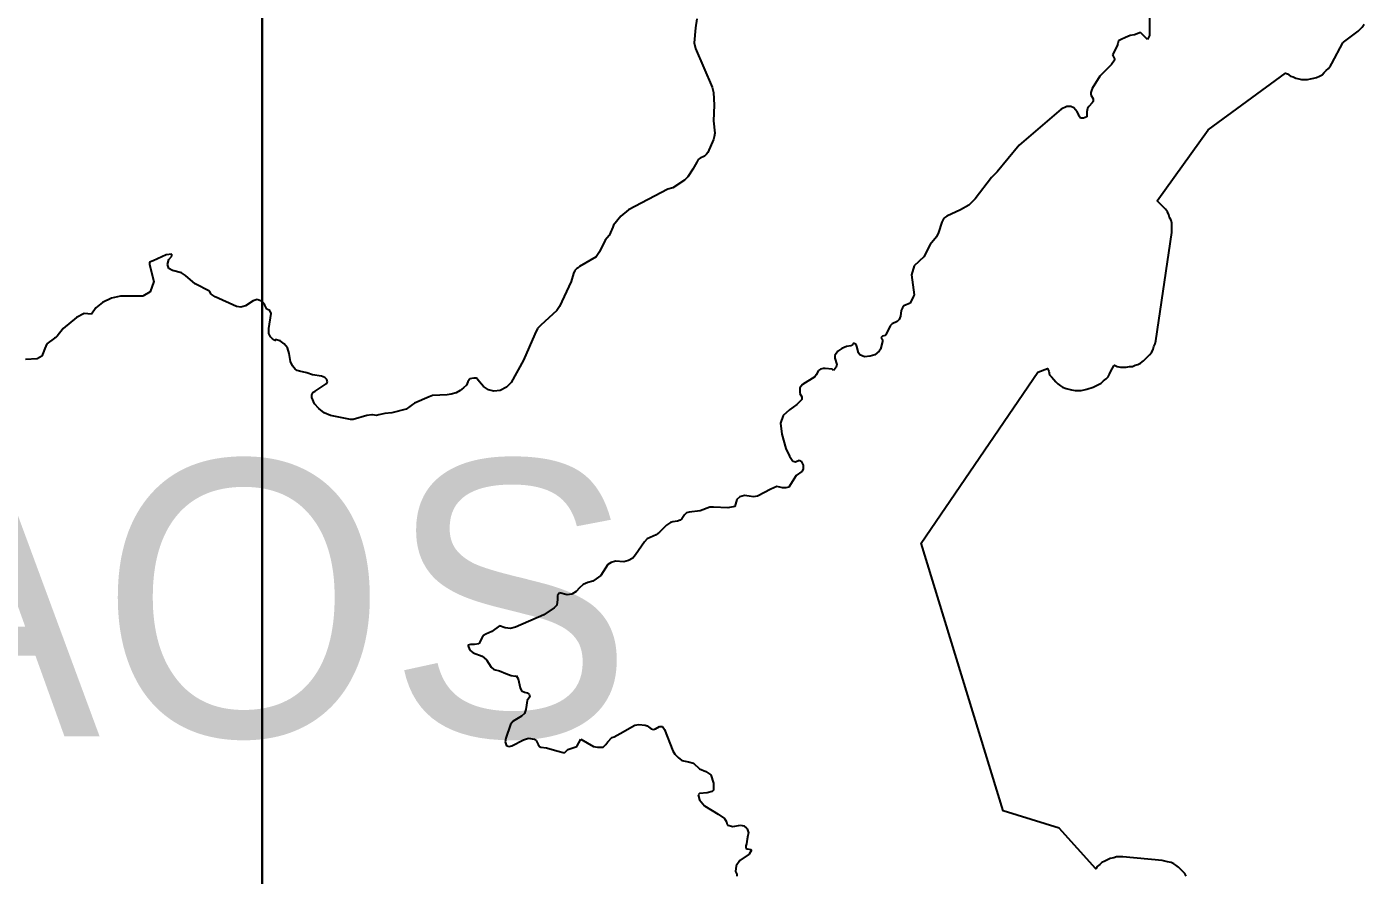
# Model space of a CAD drawing. Header units: metres. Extents: x 0 to 1325, y -1 to 773.
# Drawn here: x 1038.33 to 1057.71, y 311.17 to 323.47 of the extents above; entities that cross this region are included whole.
import ezdxf
from ezdxf.enums import TextEntityAlignment as Align

# ---------------------------------------------------------------- set-up
doc = ezdxf.new("R2010")
doc.units = ezdxf.units.M

msp = doc.modelspace()

# ---------------------------------------------------------------- linework, layer by layer
at = {"layer": 'CUT'}
for points in [[(1041.74, 200.068), (1041.74, 346.528)], [(1041.74, 346.528), (1041.74, 200.068)], [(1055.13, 311.158), (1055.11, 311.198), (1055.08, 311.228), (1055.05, 311.258), (1055.02, 311.288), (1054.98, 311.318), (1054.95, 311.338), (1054.91, 311.358), (1054.86, 311.368), (1054.82, 311.378), (1054.78, 311.388), (1054.21, 311.438), (1054.16, 311.438), (1054.12, 311.438), (1054.08, 311.428), (1054.03, 311.418), (1053.99, 311.398), (1053.95, 311.378), (1053.91, 311.358), (1053.88, 311.328), (1053.84, 311.298), (1053.82, 311.268), (1053.29, 311.858), (1052.48, 312.108), (1051.29, 315.988), (1052.98, 318.468), (1053.12, 318.518), (1053.14, 318.478), (1053.15, 318.428), (1053.18, 318.398), (1053.21, 318.358), (1053.24, 318.328), (1053.27, 318.298), (1053.31, 318.268), (1053.34, 318.248), (1053.39, 318.228), (1053.43, 318.218), (1053.47, 318.208), (1053.52, 318.198), (1053.56, 318.198), (1053.61, 318.198), (1053.65, 318.208), (1053.69, 318.218), (1053.78, 318.248), (1053.82, 318.268), (1053.86, 318.288), (1053.9, 318.308), (1053.93, 318.338), (1053.97, 318.368), (1054, 318.398), (1054.02, 318.438), (1054.04, 318.478), (1054.08, 318.558), (1054.09, 318.568), (1054.13, 318.548), (1054.18, 318.538), (1054.22, 318.538), (1054.26, 318.538), (1054.31, 318.548), (1054.35, 318.548), (1054.39, 318.568), (1054.43, 318.578), (1054.47, 318.598), (1054.51, 318.628), (1054.54, 318.658), (1054.57, 318.688), (1054.6, 318.718), (1054.63, 318.758), (1054.65, 318.798), (1054.66, 318.838), (1054.68, 318.878), (1054.69, 318.918), (1054.92, 320.488), (1054.92, 320.538), (1054.92, 320.578), (1054.92, 320.628), (1054.91, 320.668), (1054.89, 320.708), (1054.88, 320.748), (1054.86, 320.788), (1054.83, 320.828), (1054.8, 320.858), (1054.77, 320.888), (1054.74, 320.918), (1054.71, 320.948), (1055.45, 321.978), (1056.57, 322.798), (1056.6, 322.788), (1056.64, 322.758), (1056.68, 322.748), (1056.72, 322.728), (1056.76, 322.718), (1056.8, 322.708), (1056.85, 322.708), (1056.89, 322.708), (1056.93, 322.718), (1056.98, 322.728), (1057.02, 322.738), (1057.06, 322.758), (1057.1, 322.778), (1057.13, 322.808), (1057.16, 322.838), (1057.19, 322.868), (1057.22, 322.908), (1057.24, 322.938), (1057.4, 323.238), (1057.41, 323.248), (1057.62, 323.408), (1057.65, 323.438), (1057.68, 323.468), (1057.71, 323.508)]]:
    msp.add_lwpolyline(points, dxfattribs=at)
at = {"layer": 'SCORE'}
for points in [[(1054.61, 324.448), (1054.6, 323.438)], [(1048.02, 323.458), (1048, 323.238)], [(1048.04, 323.588), (1048.02, 323.458)], [(1054.15, 323.268), (1054.14, 323.228)], [(1054.19, 323.288), (1054.15, 323.268)], [(1054.25, 323.318), (1054.19, 323.288)], [(1054.32, 323.348), (1054.25, 323.318)], [(1054.38, 323.358), (1054.32, 323.348)], [(1054.47, 323.388), (1054.38, 323.358)], [(1054.57, 323.288), (1054.47, 323.388)], [(1054.6, 323.348), (1054.57, 323.288)], [(1054.6, 323.438), (1054.6, 323.348)], [(1048, 323.238), (1048.02, 323.158)], [(1048.02, 323.158), (1048.26, 322.598)], [(1054.13, 323.198), (1054.06, 323.068)], [(1054.06, 323.068), (1054.07, 323.048)], [(1054.14, 323.228), (1054.13, 323.198)], [(1054.05, 322.928), (1053.88, 322.758)], [(1054.09, 322.988), (1054.05, 322.928)], [(1054.07, 323.048), (1054.09, 323.008)], [(1054.09, 323.008), (1054.09, 322.988)], [(1053.88, 322.758), (1053.77, 322.578)], [(1048.26, 322.598), (1048.28, 322.518)], [(1048.28, 322.518), (1048.29, 322.338)], [(1053.77, 322.578), (1053.75, 322.518)], [(1053.75, 322.518), (1053.75, 322.488)], [(1053.75, 322.488), (1053.78, 322.428)], [(1048.29, 322.338), (1048.28, 322.108)], [(1053.4, 322.318), (1053.32, 322.278)], [(1053.46, 322.318), (1053.4, 322.318)], [(1053.5, 322.298), (1053.46, 322.318)], [(1053.55, 322.238), (1053.5, 322.298)], [(1053.72, 322.318), (1053.7, 322.288)], [(1053.77, 322.368), (1053.72, 322.318)], [(1053.78, 322.388), (1053.77, 322.368)], [(1053.78, 322.428), (1053.78, 322.388)], [(1048.28, 322.108), (1048.3, 321.928)], [(1053.32, 322.278), (1052.71, 321.758)], [(1053.57, 322.208), (1053.55, 322.238)], [(1053.58, 322.178), (1053.57, 322.208)], [(1053.6, 322.148), (1053.58, 322.178)], [(1053.64, 322.148), (1053.6, 322.148)], [(1053.69, 322.168), (1053.64, 322.148)], [(1053.7, 322.288), (1053.69, 322.238)], [(1053.69, 322.238), (1053.69, 322.198)], [(1053.69, 322.198), (1053.69, 322.168)], [(1048.3, 321.928), (1048.29, 321.878)], [(1048.28, 321.838), (1048.2, 321.648)], [(1048.29, 321.878), (1048.28, 321.838)], [(1052.71, 321.758), (1052.39, 321.368)], [(1048.06, 321.548), (1048.04, 321.508)], [(1048.09, 321.568), (1048.06, 321.548)], [(1048.15, 321.598), (1048.09, 321.568)], [(1048.18, 321.628), (1048.15, 321.598)], [(1048.2, 321.648), (1048.18, 321.628)], [(1047.98, 321.408), (1047.91, 321.298)], [(1048.04, 321.508), (1047.98, 321.408)], [(1052.39, 321.368), (1052.31, 321.288)], [(1047.69, 321.138), (1047.62, 321.118)], [(1047.86, 321.248), (1047.69, 321.138)], [(1047.91, 321.298), (1047.86, 321.248)], [(1052.31, 321.288), (1052.07, 320.978)], [(1047.62, 321.118), (1047.05, 320.818)], [(1052.07, 320.978), (1051.98, 320.888)], [(1047.05, 320.818), (1046.94, 320.728)], [(1051.86, 320.818), (1051.66, 320.728)], [(1051.98, 320.888), (1051.86, 320.818)], [(1046.82, 320.568), (1046.79, 320.488)], [(1046.83, 320.598), (1046.82, 320.568)], [(1046.94, 320.728), (1046.83, 320.598)], [(1051.59, 320.638), (1051.54, 320.488)], [(1051.62, 320.698), (1051.59, 320.638)], [(1051.66, 320.728), (1051.62, 320.698)], [(1046.71, 320.378), (1046.63, 320.208)], [(1046.77, 320.448), (1046.71, 320.378)], [(1046.78, 320.468), (1046.77, 320.448)], [(1046.79, 320.488), (1046.78, 320.468)], [(1051.51, 320.428), (1051.42, 320.318)], [(1051.54, 320.488), (1051.51, 320.428)], [(1040.35, 320.168), (1040.16, 320.078)], [(1040.43, 320.178), (1040.35, 320.168)], [(1040.43, 320.148), (1040.43, 320.178)], [(1046.63, 320.208), (1046.58, 320.138)], [(1051.42, 320.318), (1051.33, 320.138)], [(1040.16, 320.078), (1040.11, 320.058)], [(1040.11, 320.058), (1040.11, 320.028)], [(1040.11, 320.028), (1040.17, 319.778)], [(1040.37, 320.028), (1040.39, 320.098)], [(1040.39, 319.968), (1040.37, 320.028)], [(1040.39, 320.098), (1040.43, 320.148)], [(1040.44, 319.938), (1040.39, 319.968)], [(1046.3, 319.968), (1046.27, 319.938)], [(1046.32, 319.978), (1046.3, 319.968)], [(1046.34, 319.998), (1046.32, 319.978)], [(1046.58, 320.138), (1046.34, 319.998)], [(1051.19, 320.008), (1051.15, 319.878)], [(1051.33, 320.138), (1051.19, 320.008)], [(1040.17, 319.778), (1040.12, 319.628)], [(1040.57, 319.908), (1040.44, 319.938)], [(1040.63, 319.868), (1040.57, 319.908)], [(1040.77, 319.748), (1040.63, 319.868)], [(1046.22, 319.778), (1046.05, 319.418)], [(1046.25, 319.898), (1046.22, 319.778)], [(1046.27, 319.938), (1046.25, 319.898)], [(1051.15, 319.878), (1051.19, 319.588)], [(1040.12, 319.628), (1040.01, 319.568)], [(1040.98, 319.638), (1040.77, 319.748)], [(1041, 319.598), (1040.98, 319.638)], [(1041.06, 319.558), (1041, 319.598)], [(1051.19, 319.588), (1051.18, 319.568)], [(1039.33, 319.398), (1039.27, 319.308)], [(1039.43, 319.478), (1039.33, 319.398)], [(1039.56, 319.538), (1039.43, 319.478)], [(1039.69, 319.568), (1039.56, 319.538)], [(1040.01, 319.568), (1039.69, 319.568)], [(1041.37, 319.418), (1041.06, 319.558)], [(1041.43, 319.408), (1041.37, 319.418)], [(1041.5, 319.428), (1041.43, 319.408)], [(1041.61, 319.498), (1041.5, 319.428)], [(1041.67, 319.518), (1041.61, 319.498)], [(1041.74, 319.488), (1041.67, 319.518)], [(1041.78, 319.438), (1041.74, 319.488)], [(1041.81, 319.378), (1041.78, 319.438)], [(1046.03, 319.388), (1046.01, 319.358)], [(1046.05, 319.418), (1046.03, 319.388)], [(1051.02, 319.398), (1051, 319.358)], [(1051.04, 319.428), (1051.02, 319.398)], [(1051.13, 319.468), (1051.04, 319.428)], [(1051.18, 319.568), (1051.13, 319.468)], [(1039.05, 319.258), (1038.86, 319.098)], [(1039.16, 319.318), (1039.05, 319.258)], [(1039.27, 319.308), (1039.16, 319.318)], [(1041.85, 319.358), (1041.81, 319.378)], [(1041.84, 319.098), (1041.87, 319.318)], [(1041.87, 319.318), (1041.85, 319.358)], [(1046.01, 319.358), (1045.78, 319.148)], [(1050.94, 319.198), (1050.87, 319.168)], [(1050.97, 319.228), (1050.94, 319.198)], [(1050.99, 319.278), (1050.97, 319.228)], [(1051, 319.358), (1050.99, 319.278)], [(1038.86, 319.098), (1038.77, 318.988)], [(1041.84, 319.028), (1041.84, 319.098)], [(1041.86, 318.978), (1041.84, 319.028)], [(1045.69, 319.018), (1045.53, 318.638)], [(1045.73, 319.098), (1045.69, 319.018)], [(1045.78, 319.148), (1045.73, 319.098)], [(1050.77, 318.998), (1050.73, 318.988)], [(1050.78, 319.008), (1050.77, 318.998)], [(1050.84, 319.138), (1050.78, 319.008)], [(1050.87, 319.168), (1050.84, 319.138)], [(1038.59, 318.808), (1038.57, 318.748)], [(1038.62, 318.878), (1038.59, 318.808)], [(1038.73, 318.958), (1038.62, 318.878)], [(1038.75, 318.968), (1038.73, 318.958)], [(1038.77, 318.988), (1038.75, 318.968)], [(1041.89, 318.948), (1041.86, 318.978)], [(1041.92, 318.928), (1041.89, 318.948)], [(1041.94, 318.918), (1041.92, 318.928)], [(1042, 318.918), (1041.93, 318.938)], [(1041.93, 318.938), (1041.94, 318.918)], [(1042.06, 318.878), (1042, 318.918)], [(1042.11, 318.818), (1042.06, 318.878)], [(1042.13, 318.738), (1042.11, 318.818)], [(1050.14, 318.808), (1050.08, 318.768)], [(1050.21, 318.838), (1050.14, 318.808)], [(1050.27, 318.848), (1050.21, 318.838)], [(1050.3, 318.868), (1050.27, 318.848)], [(1050.31, 318.888), (1050.3, 318.878)], [(1050.3, 318.878), (1050.3, 318.868)], [(1050.35, 318.868), (1050.31, 318.888)], [(1050.36, 318.838), (1050.35, 318.868)], [(1050.38, 318.748), (1050.36, 318.838)], [(1050.73, 318.908), (1050.7, 318.798)], [(1050.73, 318.988), (1050.71, 318.968)], [(1050.71, 318.968), (1050.71, 318.958)], [(1050.71, 318.958), (1050.72, 318.948)], [(1050.72, 318.948), (1050.73, 318.928)], [(1050.73, 318.928), (1050.73, 318.908)], [(1038.48, 318.658), (1038.31, 318.648)], [(1038.55, 318.698), (1038.48, 318.658)], [(1038.57, 318.748), (1038.55, 318.698)], [(1042.15, 318.618), (1042.13, 318.738)], [(1042.18, 318.558), (1042.15, 318.618)], [(1045.53, 318.638), (1045.35, 318.318)], [(1050.08, 318.768), (1050.04, 318.708)], [(1050.04, 318.708), (1050.04, 318.668)], [(1050.04, 318.668), (1050.07, 318.578)], [(1050.4, 318.718), (1050.38, 318.748)], [(1050.47, 318.688), (1050.4, 318.718)], [(1050.55, 318.698), (1050.47, 318.688)], [(1050.62, 318.718), (1050.55, 318.698)], [(1050.68, 318.768), (1050.62, 318.718)], [(1050.7, 318.798), (1050.68, 318.768)], [(1042.22, 318.508), (1042.18, 318.558)], [(1042.25, 318.488), (1042.22, 318.508)], [(1042.28, 318.478), (1042.25, 318.488)], [(1042.39, 318.458), (1042.28, 318.478)], [(1042.47, 318.428), (1042.39, 318.458)], [(1042.6, 318.408), (1042.47, 318.428)], [(1049.77, 318.428), (1049.75, 318.398)], [(1049.8, 318.488), (1049.77, 318.428)], [(1049.83, 318.508), (1049.8, 318.488)], [(1049.87, 318.518), (1049.83, 318.508)], [(1049.9, 318.518), (1049.87, 318.518)], [(1050, 318.508), (1049.9, 318.518)], [(1050.02, 318.488), (1050, 318.508)], [(1050.03, 318.498), (1050.02, 318.488)], [(1050.06, 318.538), (1050.03, 318.498)], [(1050.07, 318.578), (1050.06, 318.538)], [(1042.51, 318.188), (1042.67, 318.298)], [(1042.65, 318.388), (1042.6, 318.408)], [(1042.68, 318.358), (1042.65, 318.388)], [(1042.67, 318.298), (1042.69, 318.328)], [(1042.69, 318.328), (1042.68, 318.358)], [(1044.66, 318.238), (1044.61, 318.198)], [(1044.7, 318.278), (1044.66, 318.238)], [(1044.72, 318.328), (1044.7, 318.278)], [(1044.75, 318.368), (1044.72, 318.328)], [(1044.81, 318.378), (1044.75, 318.368)], [(1044.84, 318.378), (1044.81, 318.378)], [(1044.86, 318.368), (1044.84, 318.378)], [(1044.87, 318.348), (1044.86, 318.368)], [(1044.89, 318.328), (1044.87, 318.348)], [(1044.95, 318.258), (1044.89, 318.328)], [(1045.02, 318.208), (1044.95, 318.258)], [(1045.28, 318.248), (1045.19, 318.198)], [(1045.35, 318.318), (1045.28, 318.248)], [(1049.57, 318.288), (1049.53, 318.238)], [(1049.53, 318.238), (1049.53, 318.158)], [(1049.75, 318.398), (1049.57, 318.288)], [(1042.46, 318.138), (1042.47, 318.158)], [(1042.46, 318.128), (1042.46, 318.138)], [(1042.46, 318.098), (1042.46, 318.128)], [(1042.5, 318.008), (1042.46, 318.098)], [(1042.47, 318.158), (1042.48, 318.178)], [(1042.48, 318.178), (1042.51, 318.188)], [(1044.16, 318.108), (1043.95, 318.018)], [(1044.21, 318.128), (1044.16, 318.108)], [(1044.42, 318.138), (1044.21, 318.128)], [(1044.48, 318.148), (1044.42, 318.138)], [(1044.55, 318.168), (1044.48, 318.148)], [(1044.61, 318.198), (1044.55, 318.168)], [(1045.1, 318.188), (1045.02, 318.208)], [(1045.19, 318.198), (1045.1, 318.188)], [(1049.56, 318.068), (1049.49, 317.998)], [(1049.53, 318.158), (1049.56, 318.108)], [(1049.56, 318.108), (1049.56, 318.068)], [(1042.56, 317.938), (1042.5, 318.008)], [(1042.64, 317.878), (1042.56, 317.938)], [(1042.73, 317.838), (1042.64, 317.878)], [(1043.02, 317.778), (1042.73, 317.838)], [(1043.26, 317.838), (1043.06, 317.778)], [(1043.33, 317.848), (1043.26, 317.838)], [(1043.34, 317.848), (1043.33, 317.848)], [(1043.4, 317.838), (1043.34, 317.848)], [(1043.43, 317.848), (1043.4, 317.838)], [(1043.52, 317.868), (1043.43, 317.848)], [(1043.62, 317.878), (1043.52, 317.868)], [(1043.83, 317.928), (1043.62, 317.878)], [(1043.88, 317.968), (1043.83, 317.928)], [(1043.92, 317.998), (1043.88, 317.968)], [(1043.95, 318.018), (1043.92, 317.998)], [(1049.29, 317.838), (1049.25, 317.728)], [(1049.38, 317.918), (1049.29, 317.838)], [(1049.49, 317.998), (1049.38, 317.918)], [(1043.06, 317.778), (1043.02, 317.778)], [(1049.25, 317.728), (1049.27, 317.568)], [(1049.27, 317.568), (1049.33, 317.358)], [(1049.33, 317.358), (1049.38, 317.248)], [(1049.38, 317.248), (1049.43, 317.178)], [(1049.43, 317.178), (1049.47, 317.168)], [(1049.47, 317.168), (1049.52, 317.188)], [(1049.52, 317.188), (1049.55, 317.178)], [(1049.55, 317.178), (1049.58, 317.118)], [(1049.58, 317.058), (1049.56, 317.028)], [(1049.58, 317.118), (1049.58, 317.108)], [(1049.58, 317.108), (1049.58, 317.058)], [(1049.48, 316.968), (1049.37, 316.798)], [(1049.56, 317.028), (1049.48, 316.968)], [(1048.73, 316.678), (1048.66, 316.658)], [(1048.8, 316.668), (1048.73, 316.678)], [(1049.11, 316.768), (1048.92, 316.668)], [(1049.2, 316.808), (1049.11, 316.768)], [(1049.24, 316.798), (1049.2, 316.808)], [(1049.28, 316.788), (1049.24, 316.798)], [(1049.33, 316.788), (1049.28, 316.788)], [(1049.37, 316.798), (1049.33, 316.788)], [(1048.23, 316.508), (1048.09, 316.458)], [(1048.28, 316.508), (1048.23, 316.508)], [(1048.49, 316.498), (1048.28, 316.508)], [(1048.59, 316.518), (1048.49, 316.498)], [(1048.62, 316.618), (1048.59, 316.518)], [(1048.66, 316.658), (1048.62, 316.618)], [(1048.86, 316.658), (1048.8, 316.668)], [(1048.92, 316.668), (1048.86, 316.658)], [(1047.66, 316.288), (1047.6, 316.248)], [(1047.69, 316.298), (1047.66, 316.288)], [(1047.76, 316.308), (1047.69, 316.298)], [(1047.8, 316.318), (1047.76, 316.308)], [(1047.82, 316.338), (1047.8, 316.318)], [(1047.86, 316.398), (1047.82, 316.338)], [(1047.89, 316.428), (1047.86, 316.398)], [(1047.93, 316.438), (1047.89, 316.428)], [(1048.09, 316.458), (1047.93, 316.438)], [(1047.45, 316.108), (1047.32, 316.048)], [(1047.5, 316.148), (1047.45, 316.108)], [(1047.6, 316.248), (1047.5, 316.148)], [(1047.28, 316.008), (1047.15, 315.818)], [(1047.32, 316.048), (1047.28, 316.008)], [(1046.8, 315.708), (1046.75, 315.678)], [(1046.86, 315.728), (1046.8, 315.708)], [(1046.98, 315.718), (1046.86, 315.728)], [(1047.05, 315.738), (1046.98, 315.718)], [(1047.11, 315.768), (1047.05, 315.738)], [(1047.15, 315.818), (1047.11, 315.768)], [(1046.65, 315.518), (1046.58, 315.468)], [(1046.75, 315.678), (1046.65, 315.518)], [(1046.34, 315.338), (1046.29, 315.288)], [(1046.39, 315.388), (1046.34, 315.338)], [(1046.46, 315.418), (1046.39, 315.388)], [(1046.53, 315.438), (1046.46, 315.418)], [(1046.58, 315.468), (1046.53, 315.438)], [(1046.02, 315.168), (1046.01, 315.088)], [(1046.05, 315.268), (1046.02, 315.228)], [(1046.02, 315.228), (1046.02, 315.168)], [(1046.16, 315.238), (1046.05, 315.268)], [(1046.23, 315.248), (1046.16, 315.238)], [(1046.29, 315.288), (1046.23, 315.248)], [(1045.82, 314.948), (1045.41, 314.768)], [(1045.97, 315.048), (1045.82, 314.948)], [(1046.01, 315.088), (1045.97, 315.048)], [(1045.18, 314.788), (1045.07, 314.708)], [(1045.26, 314.758), (1045.18, 314.788)], [(1045.34, 314.748), (1045.26, 314.758)], [(1045.41, 314.768), (1045.34, 314.748)], [(1044.93, 314.618), (1044.88, 314.528)], [(1044.95, 314.648), (1044.93, 314.618)], [(1044.98, 314.668), (1044.95, 314.648)], [(1045.07, 314.708), (1044.98, 314.668)], [(1044.76, 314.518), (1044.72, 314.508)], [(1044.72, 314.508), (1044.75, 314.438)], [(1044.75, 314.438), (1044.8, 314.398)], [(1044.82, 314.518), (1044.76, 314.518)], [(1044.8, 314.398), (1044.93, 314.348)], [(1044.88, 314.528), (1044.82, 314.518)], [(1044.93, 314.348), (1044.99, 314.298)], [(1044.99, 314.298), (1045.06, 314.188)], [(1045.06, 314.188), (1045.1, 314.158)], [(1045.1, 314.158), (1045.18, 314.138)], [(1045.18, 314.138), (1045.27, 314.098)], [(1045.27, 314.098), (1045.35, 314.068)], [(1045.35, 314.068), (1045.41, 314.058)], [(1045.41, 314.058), (1045.42, 314.068)], [(1045.42, 314.068), (1045.45, 314.018)], [(1045.45, 314.018), (1045.46, 313.978)], [(1045.46, 313.978), (1045.48, 313.888)], [(1045.48, 313.888), (1045.5, 313.848)], [(1045.5, 313.848), (1045.54, 313.828)], [(1045.54, 313.828), (1045.58, 313.818)], [(1045.58, 313.818), (1045.61, 313.798)], [(1045.61, 313.798), (1045.62, 313.758)], [(1045.56, 313.578), (1045.54, 313.518)], [(1045.57, 313.638), (1045.56, 313.578)], [(1045.58, 313.708), (1045.57, 313.638)], [(1045.62, 313.758), (1045.58, 313.708)], [(1045.38, 313.408), (1045.34, 313.358)], [(1045.5, 313.478), (1045.38, 313.408)], [(1045.54, 313.518), (1045.5, 313.478)], [(1045.34, 313.358), (1045.27, 313.158)], [(1046.84, 313.178), (1046.93, 313.228)], [(1046.93, 313.228), (1047.14, 313.348)], [(1047.14, 313.348), (1047.2, 313.358)], [(1047.2, 313.358), (1047.29, 313.348)], [(1047.29, 313.348), (1047.32, 313.338)], [(1047.32, 313.338), (1047.38, 313.298)], [(1047.38, 313.298), (1047.41, 313.288)], [(1047.41, 313.288), (1047.44, 313.298)], [(1047.44, 313.298), (1047.5, 313.328)], [(1047.5, 313.328), (1047.54, 313.328)], [(1047.54, 313.328), (1047.57, 313.288)], [(1047.57, 313.288), (1047.69, 312.978)], [(1045.27, 313.158), (1045.26, 313.108)], [(1045.26, 313.108), (1045.28, 313.048)], [(1045.28, 313.048), (1045.32, 313.038)], [(1045.32, 313.038), (1045.36, 313.048)], [(1045.36, 313.048), (1045.53, 313.138)], [(1045.53, 313.138), (1045.6, 313.158)], [(1045.6, 313.158), (1045.68, 313.148)], [(1045.68, 313.148), (1045.71, 313.128)], [(1045.71, 313.128), (1045.74, 313.068)], [(1045.74, 313.068), (1045.76, 313.038)], [(1045.76, 313.038), (1045.78, 313.028)], [(1045.78, 313.028), (1045.86, 313.018)], [(1045.86, 313.018), (1046.01, 312.978)], [(1046.12, 312.948), (1046.17, 312.998)], [(1046.17, 312.998), (1046.3, 313.038)], [(1046.3, 313.038), (1046.36, 313.148)], [(1046.36, 313.148), (1046.54, 313.038)], [(1046.54, 313.038), (1046.6, 313.028)], [(1046.6, 313.028), (1046.68, 313.028)], [(1046.68, 313.028), (1046.72, 313.068)], [(1046.72, 313.068), (1046.75, 313.108)], [(1046.75, 313.108), (1046.81, 313.168)], [(1046.81, 313.168), (1046.84, 313.178)], [(1046.01, 312.978), (1046.12, 312.948)], [(1047.69, 312.978), (1047.72, 312.928)], [(1047.72, 312.928), (1047.77, 312.878)], [(1047.77, 312.878), (1047.82, 312.838)], [(1047.82, 312.838), (1047.87, 312.828)], [(1047.87, 312.828), (1047.92, 312.818)], [(1047.92, 312.818), (1047.99, 312.798)], [(1047.99, 312.798), (1048.08, 312.718)], [(1048.08, 312.718), (1048.17, 312.678)], [(1048.17, 312.678), (1048.24, 312.628)], [(1048.24, 312.628), (1048.28, 312.508)], [(1048.28, 312.408), (1048.26, 312.388)], [(1048.28, 312.508), (1048.28, 312.448)], [(1048.28, 312.448), (1048.28, 312.408)], [(1048.08, 312.358), (1048.06, 312.338)], [(1048.06, 312.338), (1048.08, 312.268)], [(1048.19, 312.368), (1048.08, 312.358)], [(1048.08, 312.268), (1048.15, 312.178)], [(1048.26, 312.388), (1048.19, 312.368)], [(1048.15, 312.178), (1048.35, 312.058)], [(1048.35, 312.058), (1048.44, 311.998)], [(1048.44, 311.998), (1048.47, 311.948)], [(1048.47, 311.948), (1048.48, 311.908)], [(1048.48, 311.908), (1048.49, 311.898)], [(1048.49, 311.898), (1048.56, 311.878)], [(1048.56, 311.878), (1048.67, 311.898)], [(1048.67, 311.898), (1048.72, 311.888)], [(1048.72, 311.888), (1048.76, 311.858)], [(1048.76, 311.858), (1048.77, 311.848)], [(1048.77, 311.848), (1048.79, 311.788)], [(1048.77, 311.698), (1048.76, 311.628)], [(1048.78, 311.748), (1048.77, 311.698)], [(1048.79, 311.788), (1048.78, 311.748)], [(1048.8, 311.478), (1048.66, 311.388)], [(1048.76, 311.628), (1048.75, 311.598)], [(1048.75, 311.598), (1048.75, 311.568)], [(1048.75, 311.568), (1048.77, 311.558)], [(1048.77, 311.558), (1048.82, 311.548)], [(1048.83, 311.538), (1048.8, 311.478)], [(1048.82, 311.548), (1048.83, 311.538)], [(1048.61, 311.308), (1048.6, 311.228)], [(1048.66, 311.388), (1048.61, 311.308)], [(1048.6, 311.228), (1048.62, 311.188)], [(1048.62, 311.188), (1048.62, 311.158)]]:
    msp.add_lwpolyline(points, dxfattribs=at)

# ---------------------------------------------------------------- texts
at = {"layer": 'ENGRAVE'}
msp.add_text('LAOS', height=4, dxfattribs=at).set_placement((1039.989, 313.186), align=Align.CENTER)

doc.saveas('drawing.dxf')
